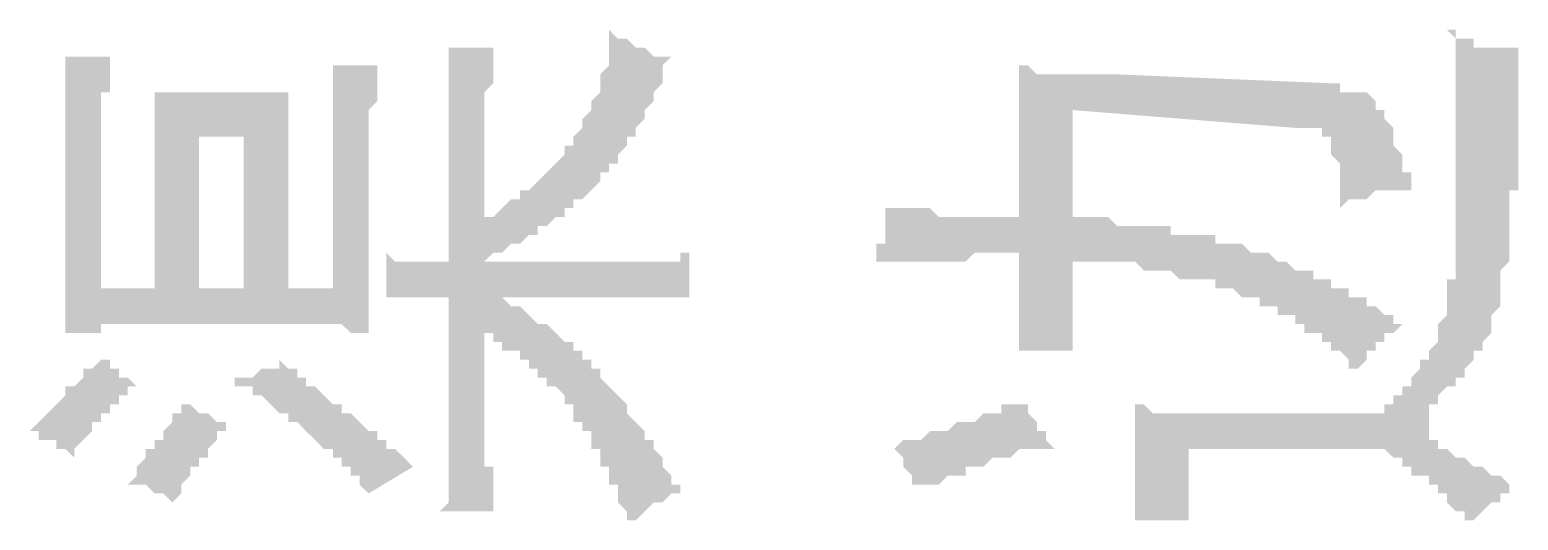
# Model space of a CAD drawing. Header units: millimetres. Extents: x 6156 to 7119, y 3162 to 3647.
# Drawn here: x 6661.96 to 6672.56, y 3456.29 to 3459.78 of the extents above; entities that cross this region are included whole.
import ezdxf

# ---------------------------------------------------------------- set-up
doc = ezdxf.new("R2010")
doc.units = ezdxf.units.MM
doc.layers.add('图层1', color=7, linetype='Continuous')

msp = doc.modelspace()

# ---------------------------------------------------------------- hatches: boundary and pattern name
at = {"layer": '图层1', "transparency": 33554559}
h = msp.add_hatch(color=256, dxfattribs=at)
h.paths.add_polyline_path([(6662.214, 3459.084), (6662.214, 3459.148), (6662.214, 3459.148), (6662.214, 3459.211), (6662.214, 3459.211), (6662.214, 3459.275), (6662.214, 3459.338), (6662.214, 3459.338), (6662.214, 3459.402), (6662.214, 3459.402), (6662.214, 3459.465), (6662.214, 3459.529), (6662.214, 3459.529), (6662.214, 3459.592), (6662.531, 3459.592), (6662.531, 3459.529), (6662.531, 3459.465), (6662.531, 3459.465), (6662.531, 3459.402), (6662.531, 3459.338), (6662.468, 3459.338), (6662.468, 3459.275), (6662.468, 3459.211), (6662.468, 3459.211), (6662.468, 3459.148), (6662.468, 3459.148), (6662.468, 3459.084), (6662.468, 3459.084), (6662.468, 3457.941), (6662.849, 3457.941), (6662.849, 3459.338), (6662.912, 3459.338), (6662.976, 3459.338), (6662.976, 3459.338), (6663.039, 3459.338), (6663.103, 3459.338), (6663.166, 3459.338), (6663.23, 3459.338), (6663.23, 3459.338), (6663.293, 3459.338), (6663.357, 3459.338), (6663.42, 3459.338), (6663.42, 3459.338), (6663.484, 3459.338), (6663.547, 3459.338), (6663.611, 3459.338), (6663.611, 3459.338), (6663.674, 3459.338), (6663.738, 3459.338), (6663.801, 3459.338), (6663.801, 3457.941), (6664.119, 3457.941), (6664.119, 3459.084), (6664.119, 3459.084), (6664.119, 3459.148), (6664.119, 3459.148), (6664.119, 3459.211), (6664.119, 3459.211), (6664.119, 3459.275), (6664.119, 3459.275), (6664.119, 3459.338), (6664.119, 3459.402), (6664.119, 3459.402), (6664.119, 3459.465), (6664.119, 3459.529), (6664.119, 3459.529), (6664.436, 3459.529), (6664.436, 3459.465), (6664.436, 3459.402), (6664.436, 3459.402), (6664.436, 3459.338), (6664.436, 3459.338), (6664.436, 3459.275), (6664.373, 3459.211), (6664.373, 3459.211), (6664.373, 3459.148), (6664.373, 3459.148), (6664.373, 3459.084), (6664.373, 3459.084), (6664.373, 3459.084), (6664.373, 3457.624), (6664.373, 3457.624), (6664.309, 3457.624), (6664.309, 3457.624), (6664.246, 3457.624), (6664.246, 3457.624), (6664.182, 3457.687), (6664.119, 3457.687), (6664.119, 3457.687), (6664.055, 3457.687), (6663.992, 3457.687), (6663.928, 3457.687), (6663.865, 3457.687), (6663.865, 3457.687), (6663.801, 3457.687), (6663.738, 3457.687), (6663.674, 3457.687), (6663.611, 3457.687), (6663.547, 3457.687), (6663.484, 3457.687), (6663.42, 3457.687), (6663.357, 3457.687), (6663.293, 3457.687), (6663.23, 3457.687), (6663.166, 3457.687), (6663.103, 3457.687), (6663.039, 3457.687), (6662.976, 3457.687), (6662.912, 3457.687), (6662.912, 3457.687), (6662.849, 3457.687), (6662.785, 3457.687), (6662.722, 3457.687), (6662.658, 3457.687), (6662.658, 3457.687), (6662.595, 3457.687), (6662.531, 3457.687), (6662.468, 3457.687), (6662.468, 3457.624), (6662.404, 3457.624), (6662.341, 3457.624), (6662.341, 3457.624), (6662.277, 3457.624), (6662.214, 3457.624), (6662.214, 3457.624), (6662.214, 3459.084)], flags=0)
h.paths.add_polyline_path([(6666.658, 3457.878), (6666.595, 3457.878), (6666.595, 3457.878), (6666.531, 3457.878), (6666.531, 3457.878), (6666.468, 3457.878), (6666.404, 3457.878), (6666.404, 3457.878), (6666.341, 3457.878), (6666.277, 3457.878), (6666.277, 3457.878), (6666.214, 3457.878), (6666.15, 3457.878), (6666.087, 3457.878), (6666.087, 3457.878), (6666.024, 3457.878), (6665.96, 3457.878), (6665.897, 3457.878), (6665.833, 3457.878), (6665.77, 3457.878), (6665.706, 3457.878), (6665.643, 3457.878), (6665.643, 3457.878), (6665.579, 3457.878), (6665.516, 3457.878), (6665.389, 3457.878), (6665.325, 3457.878), (6665.262, 3457.878), (6665.262, 3457.878), (6665.325, 3457.878), (6665.389, 3457.814), (6665.389, 3457.814), (6665.452, 3457.814), (6665.516, 3457.751), (6665.516, 3457.751), (6665.579, 3457.687), (6665.643, 3457.687), (6665.643, 3457.687), (6665.706, 3457.624), (6665.706, 3457.624), (6665.77, 3457.56), (6665.77, 3457.56), (6665.833, 3457.56), (6665.833, 3457.497), (6665.897, 3457.497), (6665.897, 3457.433), (6665.96, 3457.433), (6665.96, 3457.37), (6666.024, 3457.37), (6666.024, 3457.306), (6666.024, 3457.306), (6666.087, 3457.243), (6666.087, 3457.243), (6666.087, 3457.243), (6666.15, 3457.179), (6666.15, 3457.179), (6666.214, 3457.116), (6666.214, 3457.052), (6666.214, 3457.052), (6666.277, 3456.989), (6666.277, 3456.989), (6666.341, 3456.925), (6666.341, 3456.925), (6666.341, 3456.862), (6666.404, 3456.862), (6666.404, 3456.798), (6666.404, 3456.798), (6666.468, 3456.735), (6666.468, 3456.735), (6666.468, 3456.671), (6666.531, 3456.608), (6666.531, 3456.608), (6666.531, 3456.544), (6666.595, 3456.544), (6666.595, 3456.481), (6666.595, 3456.481), (6666.531, 3456.481), (6666.531, 3456.481), (6666.468, 3456.417), (6666.404, 3456.417), (6666.404, 3456.417), (6666.341, 3456.354), (6666.341, 3456.354), (6666.277, 3456.29), (6666.277, 3456.29), (6666.214, 3456.29), (6666.214, 3456.29), (6666.214, 3456.354), (6666.15, 3456.417), (6666.15, 3456.417), (6666.15, 3456.481), (6666.15, 3456.544), (6666.087, 3456.544), (6666.087, 3456.608), (6666.087, 3456.608), (6666.087, 3456.671), (6666.024, 3456.671), (6666.024, 3456.735), (6666.024, 3456.798), (6665.96, 3456.798), (6665.96, 3456.862), (6665.96, 3456.862), (6665.96, 3456.925), (6665.897, 3456.925), (6665.897, 3456.989), (6665.897, 3456.989), (6665.833, 3456.989), (6665.833, 3457.052), (6665.833, 3457.052), (6665.833, 3457.116), (6665.77, 3457.116), (6665.77, 3457.179), (6665.77, 3457.179), (6665.706, 3457.243), (6665.706, 3457.243), (6665.643, 3457.243), (6665.643, 3457.306), (6665.579, 3457.306), (6665.579, 3457.37), (6665.516, 3457.37), (6665.516, 3457.433), (6665.452, 3457.433), (6665.452, 3457.497), (6665.389, 3457.497), (6665.325, 3457.497), (6665.325, 3457.56), (6665.262, 3457.56), (6665.262, 3457.624), (6665.198, 3457.624), (6665.198, 3456.862), (6665.198, 3456.798), (6665.198, 3456.798), (6665.198, 3456.735), (6665.198, 3456.735), (6665.198, 3456.671), (6665.262, 3456.671), (6665.262, 3456.608), (6665.262, 3456.544), (6665.262, 3456.544), (6665.262, 3456.481), (6665.262, 3456.481), (6665.262, 3456.417), (6665.262, 3456.354), (6665.262, 3456.354), (6664.881, 3456.354), (6664.944, 3456.417), (6664.944, 3456.417), (6664.944, 3456.481), (6664.944, 3456.544), (6664.944, 3456.544), (6664.944, 3456.608), (6664.944, 3456.608), (6664.944, 3456.671), (6664.944, 3456.735), (6664.944, 3456.735), (6664.944, 3456.798), (6664.944, 3456.798), (6664.944, 3456.862), (6664.944, 3456.862), (6664.944, 3457.878), (6664.881, 3457.878), (6664.817, 3457.878), (6664.817, 3457.878), (6664.754, 3457.878), (6664.69, 3457.878), (6664.627, 3457.878), (6664.563, 3457.878), (6664.563, 3457.878), (6664.5, 3457.878), (6664.5, 3458.195), (6664.563, 3458.132), (6664.627, 3458.132), (6664.69, 3458.132), (6664.754, 3458.132), (6664.754, 3458.132), (6664.817, 3458.132), (6664.881, 3458.132), (6664.944, 3458.132), (6664.944, 3458.132), (6664.944, 3459.084), (6664.944, 3459.148), (6664.944, 3459.211), (6664.944, 3459.211), (6664.944, 3459.275), (6664.944, 3459.338), (6664.944, 3459.338), (6664.944, 3459.402), (6664.944, 3459.402), (6664.944, 3459.465), (6664.944, 3459.529), (6664.944, 3459.529), (6664.944, 3459.592), (6664.944, 3459.592), (6664.944, 3459.656), (6664.881, 3459.656), (6665.262, 3459.656), (6665.262, 3459.656), (6665.262, 3459.592), (6665.262, 3459.592), (6665.262, 3459.529), (6665.262, 3459.465), (6665.262, 3459.465), (6665.262, 3459.402), (6665.262, 3459.402), (6665.198, 3459.338), (6665.198, 3459.275), (6665.198, 3459.275), (6665.198, 3459.211), (6665.198, 3459.211), (6665.198, 3459.148), (6665.198, 3459.148), (6665.198, 3458.449), (6665.262, 3458.449), (6665.325, 3458.513), (6665.325, 3458.513), (6665.389, 3458.576), (6665.452, 3458.576), (6665.452, 3458.64), (6665.516, 3458.64), (6665.516, 3458.64), (6665.579, 3458.703), (6665.579, 3458.703), (6665.643, 3458.767), (6665.643, 3458.767), (6665.706, 3458.83), (6665.706, 3458.83), (6665.77, 3458.894), (6665.77, 3458.894), (6665.77, 3458.957), (6665.833, 3458.957), (6665.833, 3459.021), (6665.833, 3459.021), (6665.897, 3459.084), (6665.897, 3459.084), (6665.897, 3459.084), (6665.897, 3459.148), (6665.96, 3459.211), (6665.96, 3459.211), (6665.96, 3459.275), (6665.96, 3459.275), (6666.024, 3459.338), (6666.024, 3459.402), (6666.024, 3459.402), (6666.024, 3459.465), (6666.024, 3459.465), (6666.087, 3459.529), (6666.087, 3459.529), (6666.087, 3459.592), (6666.087, 3459.656), (6666.087, 3459.656), (6666.087, 3459.719), (6666.087, 3459.719), (6666.087, 3459.783), (6666.087, 3459.783), (6666.15, 3459.719), (6666.15, 3459.719), (6666.214, 3459.719), (6666.277, 3459.656), (6666.277, 3459.656), (6666.341, 3459.656), (6666.404, 3459.592), (6666.404, 3459.592), (6666.468, 3459.592), (6666.531, 3459.592), (6666.468, 3459.529), (6666.468, 3459.529), (6666.468, 3459.465), (6666.468, 3459.465), (6666.468, 3459.402), (6666.404, 3459.338), (6666.404, 3459.338), (6666.404, 3459.275), (6666.404, 3459.275), (6666.341, 3459.211), (6666.341, 3459.211), (6666.341, 3459.148), (6666.277, 3459.084), (6666.277, 3459.084), (6666.277, 3459.021), (6666.214, 3459.021), (6666.214, 3458.957), (6666.214, 3458.957), (6666.15, 3458.894), (6666.15, 3458.894), (6666.15, 3458.83), (6666.087, 3458.83), (6666.087, 3458.83), (6666.087, 3458.767), (6666.024, 3458.767), (6666.024, 3458.703), (6666.024, 3458.703), (6665.96, 3458.64), (6665.96, 3458.64), (6665.897, 3458.576), (6665.897, 3458.576), (6665.833, 3458.576), (6665.833, 3458.513), (6665.77, 3458.513), (6665.77, 3458.449), (6665.706, 3458.449), (6665.706, 3458.449), (6665.643, 3458.386), (6665.579, 3458.386), (6665.579, 3458.322), (6665.516, 3458.322), (6665.516, 3458.322), (6665.452, 3458.259), (6665.389, 3458.259), (6665.325, 3458.195), (6665.325, 3458.195), (6665.262, 3458.195), (6665.198, 3458.132), (6665.325, 3458.132), (6665.389, 3458.132), (6665.452, 3458.132), (6665.516, 3458.132), (6665.579, 3458.132), (6665.643, 3458.132), (6665.706, 3458.132), (6665.77, 3458.132), (6665.77, 3458.132), (6665.833, 3458.132), (6665.897, 3458.132), (6665.96, 3458.132), (6666.024, 3458.132), (6666.087, 3458.132), (6666.087, 3458.132), (6666.15, 3458.132), (6666.214, 3458.132), (6666.277, 3458.132), (6666.277, 3458.132), (6666.341, 3458.132), (6666.404, 3458.132), (6666.404, 3458.132), (6666.468, 3458.132), (6666.531, 3458.132), (6666.531, 3458.132), (6666.595, 3458.132), (6666.595, 3458.195), (6666.658, 3458.195), (6666.658, 3458.195)], flags=0)
h.paths.add_polyline_path([(6663.484, 3459.021), (6663.166, 3459.021), (6663.166, 3457.941), (6663.484, 3457.941)], flags=0)
h.paths.add_polyline_path([(6663.738, 3457.433), (6663.801, 3457.37), (6663.801, 3457.37), (6663.865, 3457.37), (6663.865, 3457.306), (6663.928, 3457.306), (6663.928, 3457.243), (6663.992, 3457.243), (6664.055, 3457.179), (6664.055, 3457.179), (6664.119, 3457.116), (6664.119, 3457.116), (6664.182, 3457.116), (6664.182, 3457.052), (6664.246, 3457.052), (6664.246, 3457.052), (6664.309, 3456.989), (6664.309, 3456.989), (6664.373, 3456.925), (6664.373, 3456.925), (6664.436, 3456.925), (6664.436, 3456.862), (6664.5, 3456.862), (6664.5, 3456.798), (6664.563, 3456.798), (6664.627, 3456.735), (6664.627, 3456.735), (6664.69, 3456.671), (6664.373, 3456.481), (6664.373, 3456.481), (6664.309, 3456.544), (6664.309, 3456.544), (6664.309, 3456.608), (6664.246, 3456.608), (6664.246, 3456.671), (6664.182, 3456.671), (6664.182, 3456.735), (6664.119, 3456.735), (6664.119, 3456.798), (6664.055, 3456.798), (6664.055, 3456.798), (6663.992, 3456.862), (6663.992, 3456.862), (6663.928, 3456.925), (6663.928, 3456.925), (6663.865, 3456.989), (6663.865, 3456.989), (6663.801, 3456.989), (6663.801, 3457.052), (6663.738, 3457.052), (6663.674, 3457.116), (6663.674, 3457.116), (6663.611, 3457.179), (6663.611, 3457.179), (6663.547, 3457.179), (6663.547, 3457.243), (6663.484, 3457.243), (6663.42, 3457.243), (6663.42, 3457.306), (6663.484, 3457.306), (6663.547, 3457.306), (6663.547, 3457.306), (6663.611, 3457.37), (6663.674, 3457.37), (6663.674, 3457.37), (6663.738, 3457.37), (6663.738, 3457.433)], flags=0)
h.paths.add_polyline_path([(6663.357, 3456.989), (6663.357, 3456.925), (6663.293, 3456.925), (6663.293, 3456.862), (6663.293, 3456.862), (6663.23, 3456.798), (6663.23, 3456.798), (6663.23, 3456.735), (6663.166, 3456.735), (6663.166, 3456.671), (6663.103, 3456.671), (6663.103, 3456.608), (6663.103, 3456.608), (6663.039, 3456.544), (6663.039, 3456.544), (6663.039, 3456.481), (6662.976, 3456.417), (6662.976, 3456.417), (6662.912, 3456.481), (6662.912, 3456.481), (6662.849, 3456.481), (6662.785, 3456.544), (6662.785, 3456.544), (6662.722, 3456.544), (6662.658, 3456.544), (6662.722, 3456.608), (6662.722, 3456.608), (6662.722, 3456.671), (6662.785, 3456.735), (6662.785, 3456.735), (6662.785, 3456.798), (6662.849, 3456.798), (6662.849, 3456.862), (6662.912, 3456.862), (6662.912, 3456.925), (6662.912, 3456.925), (6662.976, 3456.989), (6662.976, 3456.989), (6662.976, 3457.052), (6663.039, 3457.052), (6663.039, 3457.116), (6663.039, 3457.116), (6663.039, 3457.116), (6663.103, 3457.116), (6663.166, 3457.052), (6663.166, 3457.052), (6663.23, 3457.052), (6663.293, 3456.989), (6663.293, 3456.989), (6663.357, 3456.989), (6663.357, 3456.989)], flags=0)
h.paths.add_polyline_path([(6662.722, 3457.243), (6662.722, 3457.243), (6662.658, 3457.243), (6662.658, 3457.179), (6662.595, 3457.179), (6662.595, 3457.116), (6662.595, 3457.116), (6662.531, 3457.116), (6662.531, 3457.052), (6662.468, 3457.052), (6662.468, 3456.989), (6662.404, 3456.989), (6662.404, 3456.925), (6662.341, 3456.862), (6662.341, 3456.862), (6662.277, 3456.798), (6662.277, 3456.798), (6662.277, 3456.735), (6662.214, 3456.798), (6662.15, 3456.798), (6662.15, 3456.862), (6662.087, 3456.862), (6662.023, 3456.862), (6662.023, 3456.925), (6661.96, 3456.925), (6662.023, 3456.989), (6662.023, 3456.989), (6662.087, 3457.052), (6662.087, 3457.052), (6662.15, 3457.116), (6662.15, 3457.116), (6662.214, 3457.179), (6662.214, 3457.243), (6662.277, 3457.243), (6662.277, 3457.243), (6662.341, 3457.306), (6662.341, 3457.306), (6662.341, 3457.37), (6662.404, 3457.37), (6662.404, 3457.37), (6662.468, 3457.433), (6662.468, 3457.433), (6662.531, 3457.433), (6662.531, 3457.37), (6662.595, 3457.37), (6662.595, 3457.306), (6662.658, 3457.306), (6662.658, 3457.306), (6662.722, 3457.243), (6662.722, 3457.243)], flags=0)
h = msp.add_hatch(color=256, dxfattribs=at)
h.paths.add_polyline_path([(6669.008, 3458.195), (6668.945, 3458.195), (6668.881, 3458.195), (6668.818, 3458.195), (6668.754, 3458.195), (6668.691, 3458.195), (6668.691, 3458.195), (6668.627, 3458.132), (6668.564, 3458.132), (6668.5, 3458.132), (6668.437, 3458.132), (6668.437, 3458.132), (6668.373, 3458.132), (6668.31, 3458.132), (6668.246, 3458.132), (6668.246, 3458.132), (6668.183, 3458.132), (6668.119, 3458.132), (6668.119, 3458.132), (6668.056, 3458.132), (6667.992, 3458.132), (6667.992, 3458.132), (6667.992, 3458.195), (6667.992, 3458.259), (6668.056, 3458.259), (6668.056, 3458.322), (6668.056, 3458.386), (6668.056, 3458.386), (6668.056, 3458.449), (6668.056, 3458.449), (6668.056, 3458.513), (6668.056, 3458.513), (6668.056, 3458.513), (6668.119, 3458.513), (6668.119, 3458.513), (6668.183, 3458.513), (6668.246, 3458.513), (6668.246, 3458.513), (6668.31, 3458.513), (6668.373, 3458.513), (6668.373, 3458.513), (6668.437, 3458.449), (6668.5, 3458.449), (6668.564, 3458.449), (6668.627, 3458.449), (6668.691, 3458.449), (6668.754, 3458.449), (6668.818, 3458.449), (6668.881, 3458.449), (6668.945, 3458.449), (6669.008, 3458.449), (6669.008, 3458.449), (6669.008, 3459.529), (6669.072, 3459.529), (6669.135, 3459.465), (6669.135, 3459.465), (6669.199, 3459.465), (6669.262, 3459.465), (6669.326, 3459.465), (6669.389, 3459.465), (6669.389, 3459.465), (6669.453, 3459.465), (6669.516, 3459.465), (6669.58, 3459.465), (6669.643, 3459.465), (6669.643, 3459.465), (6669.707, 3459.465), (6671.23, 3459.402), (6671.294, 3459.402), (6671.294, 3459.338), (6671.357, 3459.338), (6671.421, 3459.338), (6671.421, 3459.338), (6671.484, 3459.338), (6671.548, 3459.275), (6671.548, 3459.275), (6671.548, 3459.211), (6671.611, 3459.211), (6671.611, 3459.148), (6671.611, 3459.148), (6671.611, 3459.148), (6671.675, 3459.084), (6671.675, 3459.021), (6671.675, 3459.021), (6671.675, 3458.957), (6671.675, 3458.957), (6671.738, 3458.894), (6671.738, 3458.83), (6671.738, 3458.83), (6671.738, 3458.767), (6671.802, 3458.767), (6671.802, 3458.703), (6671.802, 3458.703), (6671.802, 3458.64), (6671.738, 3458.64), (6671.738, 3458.64), (6671.675, 3458.64), (6671.611, 3458.64), (6671.548, 3458.64), (6671.548, 3458.64), (6671.484, 3458.576), (6671.421, 3458.576), (6671.421, 3458.576), (6671.357, 3458.576), (6671.294, 3458.513), (6671.294, 3458.513), (6671.294, 3458.576), (6671.294, 3458.64), (6671.294, 3458.703), (6671.294, 3458.703), (6671.294, 3458.767), (6671.294, 3458.83), (6671.294, 3458.83), (6671.23, 3458.894), (6671.23, 3458.894), (6671.23, 3458.957), (6671.23, 3458.957), (6671.23, 3458.957), (6671.23, 3459.021), (6671.23, 3459.021), (6671.167, 3459.021), (6671.167, 3459.084), (6671.103, 3459.084), (6671.04, 3459.084), (6670.976, 3459.084), (6670.976, 3459.084), (6669.389, 3459.211), (6669.389, 3458.449), (6669.453, 3458.449), (6669.516, 3458.449), (6669.516, 3458.449), (6669.58, 3458.449), (6669.643, 3458.449), (6669.707, 3458.386), (6669.77, 3458.386), (6669.834, 3458.386), (6669.897, 3458.386), (6669.897, 3458.386), (6669.961, 3458.386), (6670.024, 3458.386), (6670.088, 3458.386), (6670.088, 3458.322), (6670.151, 3458.322), (6670.215, 3458.322), (6670.278, 3458.322), (6670.278, 3458.322), (6670.342, 3458.322), (6670.405, 3458.322), (6670.405, 3458.259), (6670.469, 3458.259), (6670.532, 3458.259), (6670.532, 3458.259), (6670.595, 3458.259), (6670.659, 3458.195), (6670.659, 3458.195), (6670.722, 3458.195), (6670.722, 3458.195), (6670.786, 3458.195), (6670.849, 3458.132), (6670.849, 3458.132), (6670.913, 3458.132), (6670.976, 3458.068), (6670.976, 3458.068), (6671.04, 3458.068), (6671.103, 3458.068), (6671.103, 3458.005), (6671.167, 3458.005), (6671.23, 3458.005), (6671.23, 3457.941), (6671.294, 3457.941), (6671.357, 3457.941), (6671.357, 3457.878), (6671.421, 3457.878), (6671.484, 3457.878), (6671.484, 3457.814), (6671.548, 3457.814), (6671.611, 3457.751), (6671.611, 3457.751), (6671.675, 3457.751), (6671.675, 3457.687), (6671.738, 3457.687), (6671.675, 3457.624), (6671.675, 3457.624), (6671.611, 3457.624), (6671.611, 3457.56), (6671.548, 3457.56), (6671.548, 3457.497), (6671.484, 3457.497), (6671.484, 3457.433), (6671.484, 3457.433), (6671.421, 3457.37), (6671.421, 3457.37), (6671.357, 3457.37), (6671.357, 3457.433), (6671.357, 3457.433), (6671.294, 3457.497), (6671.294, 3457.497), (6671.23, 3457.497), (6671.23, 3457.56), (6671.167, 3457.56), (6671.167, 3457.624), (6671.103, 3457.624), (6671.04, 3457.624), (6671.04, 3457.687), (6670.976, 3457.687), (6670.976, 3457.751), (6670.913, 3457.751), (6670.849, 3457.751), (6670.849, 3457.814), (6670.786, 3457.814), (6670.722, 3457.814), (6670.722, 3457.878), (6670.659, 3457.878), (6670.595, 3457.878), (6670.595, 3457.878), (6670.532, 3457.941), (6670.532, 3457.941), (6670.469, 3457.941), (6670.405, 3457.941), (6670.405, 3458.005), (6670.342, 3458.005), (6670.278, 3458.005), (6670.278, 3458.005), (6670.215, 3458.005), (6670.151, 3458.005), (6670.088, 3458.068), (6670.088, 3458.068), (6670.024, 3458.068), (6669.961, 3458.068), (6669.897, 3458.068), (6669.897, 3458.068), (6669.834, 3458.132), (6669.77, 3458.132), (6669.707, 3458.132), (6669.643, 3458.132), (6669.643, 3458.132), (6669.58, 3458.132), (6669.516, 3458.132), (6669.453, 3458.132), (6669.389, 3458.132), (6669.389, 3458.132), (6669.389, 3458.132), (6669.389, 3458.068), (6669.389, 3458.005), (6669.389, 3458.005), (6669.389, 3457.941), (6669.389, 3457.941), (6669.389, 3457.878), (6669.389, 3457.814), (6669.389, 3457.814), (6669.389, 3457.751), (6669.389, 3457.751), (6669.389, 3457.687), (6669.389, 3457.624), (6669.389, 3457.624), (6669.389, 3457.56), (6669.389, 3457.56), (6669.389, 3457.497), (6669.389, 3457.497), (6669.389, 3457.497), (6669.008, 3457.497), (6669.008, 3457.497), (6669.008, 3457.56), (6669.008, 3457.56), (6669.008, 3457.624), (6669.008, 3457.624), (6669.008, 3457.687), (6669.008, 3457.687), (6669.008, 3457.751), (6669.008, 3457.751), (6669.008, 3457.814), (6669.008, 3457.878), (6669.008, 3457.878), (6669.008, 3457.941), (6669.008, 3457.941), (6669.008, 3458.005), (6669.008, 3458.068), (6669.008, 3458.132), (6669.008, 3458.132), (6669.008, 3458.195)], flags=0)
h.paths.add_polyline_path([(6669.834, 3457.116), (6669.897, 3457.116), (6669.961, 3457.052), (6670.024, 3457.052), (6670.024, 3457.052), (6670.088, 3457.052), (6670.151, 3457.052), (6670.215, 3457.052), (6670.278, 3457.052), (6670.278, 3457.052), (6670.342, 3457.052), (6670.405, 3457.052), (6670.469, 3457.052), (6670.469, 3457.052), (6671.611, 3457.052), (6671.611, 3457.116), (6671.611, 3457.116), (6671.675, 3457.116), (6671.675, 3457.179), (6671.738, 3457.179), (6671.738, 3457.179), (6671.738, 3457.243), (6671.802, 3457.243), (6671.802, 3457.306), (6671.802, 3457.306), (6671.865, 3457.37), (6671.865, 3457.37), (6671.865, 3457.37), (6671.865, 3457.433), (6671.929, 3457.433), (6671.929, 3457.497), (6671.929, 3457.497), (6671.992, 3457.56), (6671.992, 3457.56), (6671.992, 3457.624), (6671.992, 3457.687), (6671.992, 3457.687), (6672.056, 3457.751), (6672.056, 3457.751), (6672.056, 3457.814), (6672.056, 3457.878), (6672.056, 3457.878), (6672.056, 3457.941), (6672.056, 3458.005), (6672.119, 3458.005), (6672.119, 3458.068), (6672.119, 3458.132), (6672.119, 3458.132), (6672.119, 3458.195), (6672.119, 3458.259), (6672.119, 3458.322), (6672.119, 3458.322), (6672.119, 3458.386), (6672.119, 3458.386), (6672.119, 3458.449), (6672.119, 3458.513), (6672.119, 3458.576), (6672.119, 3458.576), (6672.119, 3458.64), (6672.119, 3458.703), (6672.119, 3458.703), (6672.119, 3458.767), (6672.119, 3458.83), (6672.119, 3458.83), (6672.119, 3458.894), (6672.119, 3458.957), (6672.119, 3458.957), (6672.119, 3459.021), (6672.119, 3459.084), (6672.119, 3459.084), (6672.119, 3459.148), (6672.119, 3459.148), (6672.119, 3459.211), (6672.119, 3459.275), (6672.119, 3459.275), (6672.119, 3459.338), (6672.119, 3459.338), (6672.119, 3459.402), (6672.119, 3459.402), (6672.119, 3459.465), (6672.119, 3459.465), (6672.119, 3459.529), (6672.119, 3459.529), (6672.119, 3459.592), (6672.119, 3459.592), (6672.119, 3459.656), (6672.119, 3459.656), (6672.119, 3459.719), (6672.119, 3459.719), (6672.056, 3459.783), (6672.056, 3459.783), (6672.056, 3459.783), (6672.119, 3459.783), (6672.119, 3459.719), (6672.183, 3459.719), (6672.246, 3459.719), (6672.246, 3459.656), (6672.31, 3459.656), (6672.373, 3459.656), (6672.373, 3459.656), (6672.437, 3459.656), (6672.5, 3459.656), (6672.564, 3459.656), (6672.564, 3459.592), (6672.564, 3459.529), (6672.564, 3459.529), (6672.564, 3459.465), (6672.564, 3459.465), (6672.564, 3459.402), (6672.564, 3459.338), (6672.564, 3459.338), (6672.564, 3459.275), (6672.564, 3459.275), (6672.564, 3459.211), (6672.564, 3459.148), (6672.564, 3459.148), (6672.564, 3459.084), (6672.564, 3459.084), (6672.564, 3459.021), (6672.564, 3458.957), (6672.564, 3458.957), (6672.564, 3458.894), (6672.564, 3458.894), (6672.564, 3458.83), (6672.564, 3458.767), (6672.564, 3458.767), (6672.564, 3458.703), (6672.564, 3458.703), (6672.564, 3458.64), (6672.5, 3458.64), (6672.5, 3458.576), (6672.5, 3458.513), (6672.5, 3458.513), (6672.5, 3458.449), (6672.5, 3458.449), (6672.5, 3458.386), (6672.5, 3458.322), (6672.5, 3458.322), (6672.5, 3458.259), (6672.5, 3458.259), (6672.5, 3458.195), (6672.5, 3458.132), (6672.5, 3458.132), (6672.437, 3458.068), (6672.437, 3458.068), (6672.437, 3458.005), (6672.437, 3458.005), (6672.437, 3457.941), (6672.437, 3457.878), (6672.437, 3457.878), (6672.437, 3457.878), (6672.437, 3457.814), (6672.373, 3457.751), (6672.373, 3457.751), (6672.373, 3457.687), (6672.373, 3457.687), (6672.373, 3457.624), (6672.31, 3457.56), (6672.31, 3457.56), (6672.31, 3457.497), (6672.246, 3457.497), (6672.246, 3457.433), (6672.246, 3457.433), (6672.183, 3457.37), (6672.183, 3457.37), (6672.183, 3457.306), (6672.119, 3457.306), (6672.119, 3457.243), (6672.056, 3457.243), (6672.056, 3457.243), (6671.992, 3457.179), (6671.992, 3457.116), (6671.929, 3457.116), (6671.929, 3457.052), (6671.929, 3457.052), (6671.929, 3456.989), (6671.929, 3456.989), (6671.929, 3456.925), (6671.929, 3456.925), (6671.929, 3456.925), (6671.929, 3456.862), (6671.992, 3456.862), (6671.992, 3456.862), (6671.992, 3456.798), (6672.056, 3456.798), (6672.056, 3456.798), (6672.119, 3456.735), (6672.183, 3456.735), (6672.183, 3456.735), (6672.246, 3456.671), (6672.246, 3456.671), (6672.31, 3456.671), (6672.373, 3456.608), (6672.437, 3456.608), (6672.437, 3456.608), (6672.5, 3456.544), (6672.564, 3456.544), (6672.5, 3456.544), (6672.5, 3456.481), (6672.437, 3456.481), (6672.437, 3456.417), (6672.373, 3456.417), (6672.373, 3456.417), (6672.31, 3456.354), (6672.31, 3456.354), (6672.246, 3456.29), (6672.246, 3456.29), (6672.246, 3456.29), (6672.183, 3456.29), (6672.183, 3456.354), (6672.119, 3456.354), (6672.056, 3456.417), (6672.056, 3456.481), (6671.992, 3456.481), (6671.992, 3456.544), (6671.929, 3456.544), (6671.929, 3456.608), (6671.865, 3456.608), (6671.802, 3456.608), (6671.802, 3456.671), (6671.802, 3456.671), (6671.738, 3456.671), (6671.738, 3456.735), (6671.675, 3456.735), (6671.675, 3456.735), (6671.611, 3456.798), (6671.611, 3456.798), (6670.215, 3456.798), (6670.215, 3456.735), (6670.215, 3456.671), (6670.215, 3456.671), (6670.215, 3456.608), (6670.215, 3456.608), (6670.215, 3456.544), (6670.215, 3456.481), (6670.215, 3456.481), (6670.215, 3456.417), (6670.215, 3456.417), (6670.215, 3456.354), (6670.215, 3456.354), (6670.215, 3456.29), (6670.215, 3456.29), (6669.834, 3456.29), (6669.834, 3456.29), (6669.834, 3456.354), (6669.834, 3456.354), (6669.834, 3456.417), (6669.834, 3456.481), (6669.834, 3456.481), (6669.834, 3456.544), (6669.834, 3456.544), (6669.834, 3456.608), (6669.834, 3456.671), (6669.834, 3456.671), (6669.834, 3456.735), (6669.834, 3456.735), (6669.834, 3456.798), (6669.834, 3456.798)], flags=0)
h.paths.add_polyline_path([(6668.119, 3456.798), (6668.183, 3456.862), (6668.246, 3456.862), (6668.31, 3456.862), (6668.373, 3456.925), (6668.437, 3456.925), (6668.5, 3456.925), (6668.564, 3456.989), (6668.627, 3456.989), (6668.627, 3456.989), (6668.691, 3456.989), (6668.754, 3457.052), (6668.754, 3457.052), (6668.818, 3457.052), (6668.881, 3457.052), (6668.881, 3457.116), (6668.945, 3457.116), (6668.945, 3457.116), (6669.008, 3457.116), (6669.008, 3457.116), (6669.072, 3457.116), (6669.072, 3457.116), (6669.072, 3457.116), (6669.072, 3457.052), (6669.072, 3457.052), (6669.135, 3456.989), (6669.135, 3456.989), (6669.135, 3456.925), (6669.199, 3456.925), (6669.199, 3456.862), (6669.262, 3456.798), (6669.199, 3456.798), (6669.199, 3456.798), (6669.135, 3456.798), (6669.135, 3456.798), (6669.135, 3456.798), (6669.072, 3456.798), (6669.008, 3456.798), (6669.008, 3456.798), (6668.945, 3456.735), (6668.945, 3456.735), (6668.881, 3456.735), (6668.818, 3456.735), (6668.754, 3456.671), (6668.691, 3456.671), (6668.627, 3456.671), (6668.627, 3456.608), (6668.564, 3456.608), (6668.5, 3456.608), (6668.437, 3456.544), (6668.31, 3456.544), (6668.31, 3456.544), (6668.246, 3456.544), (6668.246, 3456.608), (6668.246, 3456.608), (6668.183, 3456.671), (6668.183, 3456.671), (6668.183, 3456.735), (6668.183, 3456.735), (6668.119, 3456.798), (6668.119, 3456.798)], flags=0)

doc.saveas('drawing.dxf')
